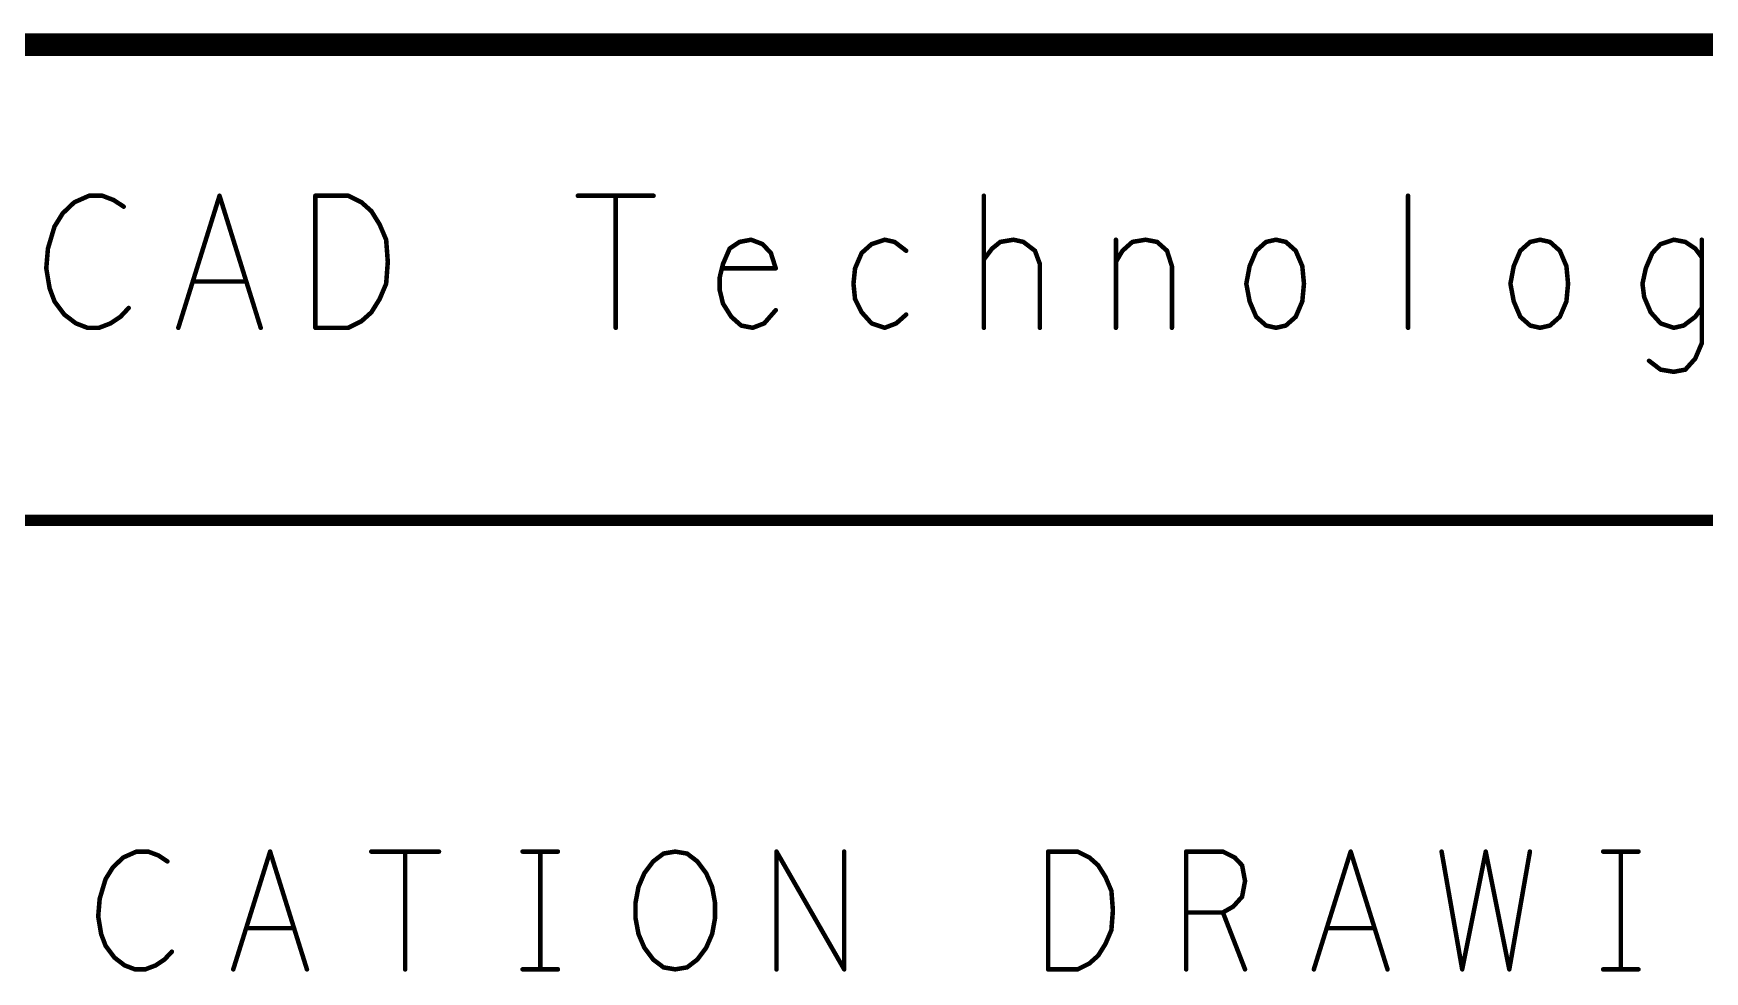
# Model space of a CAD drawing. Extents: x -18 to 16.1, y -6.6 to 15.5.
# Drawn here: x 11.669 to 13.884, y -4.775 to -3.532 of the extents above; entities that cross this region are included whole.
import ezdxf

# ---------------------------------------------------------------- set-up
doc = ezdxf.new("R2010")
doc.units = 0
doc.layers.get('0').update_dxf_attribs({"linetype": 'CONTINUOUS'})
doc.layers.add('FAB', color=13, linetype='CONTINUOUS')

# ---------------------------------------------------------------- blocks, each defined once
blk = doc.blocks.new('ROUND_1')
at = {"const_width": 0.003}
blk.add_lwpolyline([(-0.0015, 0, 1), (0.0015, 0, 1)], format="xyb", close=True, dxfattribs=at)

msp = doc.modelspace()

# ---------------------------------------------------------------- linework, layer by layer
at = {"layer": 'FAB'}
for points, const_width in [([(9.9301, -3.5473), (15.0501, -3.5473)], 0.03), ([(11.7231, -3.756), (11.7078, -3.7706)], 0.006), ([(11.7428, -3.7473), (11.7231, -3.756)], 0.006), ([(11.7602, -3.7473), (11.7428, -3.7473)], 0.006), ([(11.7755, -3.7531), (11.7602, -3.7473)], 0.006), ([(11.7886, -3.7618), (11.7755, -3.7531)], 0.006), ([(11.861, -3.9223), (11.9156, -3.7473)], 0.006), ([(11.9156, -3.7473), (11.9702, -3.9223)], 0.006), ([(12.0426, -3.9223), (12.0426, -3.7473)], 0.006), ([(12.0426, -3.7473), (12.0862, -3.7473)], 0.006), ([(12.0862, -3.7473), (12.1037, -3.756)], 0.006), ([(12.1037, -3.756), (12.1168, -3.7677)], 0.006), ([(12.1168, -3.7677), (12.1277, -3.7852)], 0.006), ([(12.3904, -3.7473), (12.4908, -3.7473)], 0.006), ([(12.4406, -3.7473), (12.4406, -3.9223)], 0.006), ([(12.9285, -3.9223), (12.9285, -3.7473)], 0.006), ([(13.4906, -3.9223), (13.4906, -3.7473)], 0.006), ([(11.6969, -3.7881), (11.6882, -3.8173)], 0.006), ([(11.7078, -3.7706), (11.6969, -3.7881)], 0.006), ([(12.1277, -3.7852), (12.1364, -3.8056)], 0.006), ([(12.1364, -3.8056), (12.1386, -3.8348)], 0.006), ([(12.6047, -3.8085), (12.5916, -3.8173)], 0.006), ([(12.62, -3.8056), (12.6047, -3.8085)], 0.006), ([(12.6352, -3.8114), (12.62, -3.8056)], 0.006), ([(12.6462, -3.8231), (12.6352, -3.8114)], 0.006), ([(12.7797, -3.8114), (12.7666, -3.8231)], 0.006), ([(12.7971, -3.8056), (12.7797, -3.8114)], 0.006), ([(12.8102, -3.8085), (12.7971, -3.8056)], 0.006), ([(12.8255, -3.8202), (12.8102, -3.8085)], 0.006), ([(12.9394, -3.8173), (12.9503, -3.8085)], 0.006), ([(12.9503, -3.8085), (12.9678, -3.8056)], 0.006), ([(12.9678, -3.8056), (12.9809, -3.8085)], 0.006), ([(12.9809, -3.8085), (12.9962, -3.8202)], 0.006), ([(13.1035, -3.9223), (13.1035, -3.8056)], 0.006), ([(13.1122, -3.8202), (13.1253, -3.8085)], 0.006), ([(13.1253, -3.8085), (13.1428, -3.8056)], 0.006), ([(13.1428, -3.8056), (13.1581, -3.8085)], 0.006), ([(13.1581, -3.8085), (13.1712, -3.8202)], 0.006), ([(13.2894, -3.8202), (13.3025, -3.8085)], 0.006), ([(13.3025, -3.8085), (13.3156, -3.8056)], 0.006), ([(13.3156, -3.8056), (13.3287, -3.8085)], 0.006), ([(13.3287, -3.8085), (13.3418, -3.8202)], 0.006), ([(13.6394, -3.8202), (13.6525, -3.8085)], 0.006), ([(13.6525, -3.8085), (13.6656, -3.8056)], 0.006), ([(13.6656, -3.8056), (13.6787, -3.8085)], 0.006), ([(13.6787, -3.8085), (13.6918, -3.8202)], 0.006), ([(13.8253, -3.8114), (13.8144, -3.8231)], 0.006), ([(13.8428, -3.8056), (13.8253, -3.8114)], 0.006), ([(13.8581, -3.8085), (13.8428, -3.8056)], 0.006), ([(13.8712, -3.8173), (13.8581, -3.8085)], 0.006), ([(13.8799, -3.9427), (13.8799, -3.8056)], 0.006), ([(11.6882, -3.8173), (11.686, -3.8435)], 0.006), ([(12.5916, -3.8173), (12.5828, -3.8377)], 0.006), ([(12.6527, -3.8435), (12.6462, -3.8231)], 0.006), ([(12.7666, -3.8231), (12.7578, -3.8435)], 0.006), ([(12.9285, -3.8318), (12.9394, -3.8173)], 0.006), ([(12.9962, -3.8202), (13.0027, -3.8377)], 0.006), ([(13.1035, -3.8348), (13.1122, -3.8202)], 0.006), ([(13.1712, -3.8202), (13.1777, -3.8406)], 0.006), ([(13.2807, -3.8406), (13.2894, -3.8202)], 0.006), ([(13.3418, -3.8202), (13.3505, -3.8406)], 0.006), ([(13.6307, -3.8406), (13.6394, -3.8202)], 0.006), ([(13.6918, -3.8202), (13.7005, -3.8406)], 0.006), ([(13.8144, -3.8231), (13.8057, -3.8435)], 0.006), ([(13.8799, -3.8289), (13.8712, -3.8173)], 0.006), ([(11.686, -3.8435), (11.6904, -3.8698)], 0.006), ([(12.1386, -3.8348), (12.1364, -3.8639)], 0.006), ([(12.5828, -3.8377), (12.5785, -3.8552)], 0.006), ([(12.5785, -3.8552), (12.5785, -3.8727)], 0.006), ([(12.5828, -3.8435), (12.6527, -3.8435)], 0.006), ([(12.7578, -3.8435), (12.7557, -3.8639)], 0.006), ([(13.0027, -3.8377), (13.0027, -3.9223)], 0.006), ([(13.1777, -3.8406), (13.1777, -3.9223)], 0.006), ([(13.2763, -3.8639), (13.2807, -3.8406)], 0.006), ([(13.3505, -3.8406), (13.3527, -3.8639)], 0.006), ([(13.6263, -3.8639), (13.6307, -3.8406)], 0.006), ([(13.7005, -3.8406), (13.7027, -3.8639)], 0.006), ([(13.8057, -3.8435), (13.8013, -3.8639)], 0.006), ([(11.6904, -3.8698), (11.6969, -3.8873)], 0.006), ([(11.9505, -3.861), (11.8807, -3.861)], 0.006), ([(12.1364, -3.8639), (12.1277, -3.8843)], 0.006), ([(12.5785, -3.8727), (12.5828, -3.8902)], 0.006), ([(12.7557, -3.8639), (12.7578, -3.8843)], 0.006), ([(13.2807, -3.8873), (13.2763, -3.8639)], 0.006), ([(13.3527, -3.8639), (13.3505, -3.8873)], 0.006), ([(13.6307, -3.8873), (13.6263, -3.8639)], 0.006), ([(13.7027, -3.8639), (13.7005, -3.8873)], 0.006), ([(13.8013, -3.8639), (13.8035, -3.8814)], 0.006), ([(11.6969, -3.8873), (11.71, -3.9048)], 0.006), ([(11.7843, -3.9077), (11.7952, -3.896)], 0.006), ([(12.1277, -3.8843), (12.1168, -3.9018)], 0.006), ([(12.5828, -3.8902), (12.5938, -3.9077)], 0.006), ([(12.6374, -3.9164), (12.6527, -3.8989)], 0.006), ([(12.7578, -3.8843), (12.7666, -3.9018)], 0.006), ([(13.2894, -3.9077), (13.2807, -3.8873)], 0.006), ([(13.3505, -3.8873), (13.3418, -3.9077)], 0.006), ([(13.6394, -3.9077), (13.6307, -3.8873)], 0.006), ([(13.7005, -3.8873), (13.6918, -3.9077)], 0.006), ([(13.8035, -3.8814), (13.8122, -3.9018)], 0.006), ([(13.8712, -3.9077), (13.8799, -3.896)], 0.006), ([(11.71, -3.9048), (11.7253, -3.9164)], 0.006), ([(11.7253, -3.9164), (11.7406, -3.9223)], 0.006), ([(11.7406, -3.9223), (11.7559, -3.9223)], 0.006), ([(11.7559, -3.9223), (11.7712, -3.9164)], 0.006), ([(11.7712, -3.9164), (11.7843, -3.9077)], 0.006), ([(12.0862, -3.9223), (12.0426, -3.9223)], 0.006), ([(12.1037, -3.9135), (12.0862, -3.9223)], 0.006), ([(12.1168, -3.9018), (12.1037, -3.9135)], 0.006), ([(12.5938, -3.9077), (12.6069, -3.9193)], 0.006), ([(12.6069, -3.9193), (12.6221, -3.9223)], 0.006), ([(12.6221, -3.9223), (12.6374, -3.9164)], 0.006), ([(12.7666, -3.9018), (12.7797, -3.9164)], 0.006), ([(12.7797, -3.9164), (12.7971, -3.9223)], 0.006), ([(12.7971, -3.9223), (12.8124, -3.9164)], 0.006), ([(12.8124, -3.9164), (12.8255, -3.9048)], 0.006), ([(13.3025, -3.9193), (13.2894, -3.9077)], 0.006), ([(13.3156, -3.9223), (13.3025, -3.9193)], 0.006), ([(13.3287, -3.9193), (13.3156, -3.9223)], 0.006), ([(13.3418, -3.9077), (13.3287, -3.9193)], 0.006), ([(13.6525, -3.9193), (13.6394, -3.9077)], 0.006), ([(13.6656, -3.9223), (13.6525, -3.9193)], 0.006), ([(13.6787, -3.9193), (13.6656, -3.9223)], 0.006), ([(13.6918, -3.9077), (13.6787, -3.9193)], 0.006), ([(13.8122, -3.9018), (13.8253, -3.9164)], 0.006), ([(13.8253, -3.9164), (13.8428, -3.9223)], 0.006), ([(13.8428, -3.9223), (13.8559, -3.9193)], 0.006), ([(13.8559, -3.9193), (13.8712, -3.9077)], 0.006), ([(13.8712, -3.9631), (13.8799, -3.9427)], 0.006), ([(13.81, -3.966), (13.8253, -3.9777)], 0.006), ([(13.8581, -3.9777), (13.8712, -3.9631)], 0.006), ([(13.8253, -3.9777), (13.8428, -3.9806)], 0.006), ([(13.8428, -3.9806), (13.8581, -3.9777)], 0.006), ([(9.9301, -4.1773), (15.0501, -4.1773)], 0.015), ([(11.788, -4.6241), (11.7743, -4.6371)], 0.006), ([(11.8055, -4.6163), (11.788, -4.6241)], 0.006), ([(11.8211, -4.6163), (11.8055, -4.6163)], 0.006), ([(11.8348, -4.6215), (11.8211, -4.6163)], 0.006), ([(11.8465, -4.6293), (11.8348, -4.6215)], 0.006), ([(11.9338, -4.7723), (11.9826, -4.6163)], 0.006), ([(11.9826, -4.6163), (12.0314, -4.7723)], 0.006), ([(12.1167, -4.6163), (12.2064, -4.6163)], 0.006), ([(12.1616, -4.6163), (12.1616, -4.7723)], 0.006), ([(12.3172, -4.6163), (12.364, -4.6163)], 0.006), ([(12.3406, -4.6163), (12.3406, -4.7723)], 0.006), ([(12.4786, -4.6449), (12.4903, -4.6293)], 0.006), ([(12.4903, -4.6293), (12.504, -4.6189)], 0.006), ([(12.504, -4.6189), (12.5196, -4.6163)], 0.006), ([(12.5196, -4.6163), (12.5352, -4.6189)], 0.006), ([(12.5352, -4.6189), (12.5488, -4.6293)], 0.006), ([(12.5488, -4.6293), (12.5605, -4.6449)], 0.006), ([(12.6537, -4.7723), (12.6537, -4.6163)], 0.006), ([(12.6537, -4.6163), (12.7434, -4.7723)], 0.006), ([(12.7434, -4.7723), (12.7434, -4.6163)], 0.006), ([(13.0137, -4.7723), (13.0137, -4.6163)], 0.006), ([(13.0137, -4.6163), (13.0527, -4.6163)], 0.006), ([(13.0527, -4.6163), (13.0683, -4.6241)], 0.006), ([(13.0683, -4.6241), (13.08, -4.6345)], 0.006), ([(13.1966, -4.7723), (13.1966, -4.6163)], 0.006), ([(13.1966, -4.6163), (13.2453, -4.6163)], 0.006), ([(13.2453, -4.6163), (13.2609, -4.6241)], 0.006), ([(13.2609, -4.6241), (13.2707, -4.6345)], 0.006), ([(13.3658, -4.7723), (13.4146, -4.6163)], 0.006), ([(13.4146, -4.6163), (13.4634, -4.7723)], 0.006), ([(13.5351, -4.6163), (13.5624, -4.7723)], 0.006), ([(13.5624, -4.7723), (13.5936, -4.6163)], 0.006), ([(13.5936, -4.6163), (13.6248, -4.7723)], 0.006), ([(13.6248, -4.7723), (13.6521, -4.6163)], 0.006), ([(13.7492, -4.6163), (13.796, -4.6163)], 0.006), ([(13.7726, -4.6163), (13.7726, -4.7723)], 0.006), ([(11.7646, -4.6527), (11.7568, -4.6787)], 0.006), ([(11.7743, -4.6371), (11.7646, -4.6527)], 0.006), ([(12.4708, -4.6631), (12.4786, -4.6449)], 0.006), ([(12.5605, -4.6449), (12.5684, -4.6631)], 0.006), ([(13.08, -4.6345), (13.0897, -4.65)], 0.006), ([(13.0897, -4.65), (13.0975, -4.6683)], 0.006), ([(13.2707, -4.6345), (13.2746, -4.6553)], 0.006), ([(12.4669, -4.6839), (12.4708, -4.6631)], 0.006), ([(12.5684, -4.6631), (12.5722, -4.6839)], 0.006), ([(13.0975, -4.6683), (13.0995, -4.6943)], 0.006), ([(13.2746, -4.6553), (13.2707, -4.6761)], 0.006), ([(11.7568, -4.6787), (11.7548, -4.7021)], 0.006), ([(12.4669, -4.7047), (12.4669, -4.6839)], 0.006), ([(12.5722, -4.6839), (12.5722, -4.7047)], 0.006), ([(13.0995, -4.6943), (13.0975, -4.7203)], 0.006), ([(13.2453, -4.6969), (13.1966, -4.6969)], 0.006), ([(13.259, -4.6891), (13.2453, -4.6969)], 0.006), ([(13.2453, -4.6969), (13.2746, -4.7723)], 0.006), ([(13.2707, -4.6761), (13.259, -4.6891)], 0.006), ([(11.7548, -4.7021), (11.7587, -4.7255)], 0.006), ([(12.0138, -4.7177), (11.9514, -4.7177)], 0.006), ([(12.4708, -4.7255), (12.4669, -4.7047)], 0.006), ([(12.5722, -4.7047), (12.5684, -4.7255)], 0.006), ([(13.4458, -4.7177), (13.3834, -4.7177)], 0.006), ([(11.7587, -4.7255), (11.7646, -4.7411)], 0.006), ([(11.7646, -4.7411), (11.7763, -4.7567)], 0.006), ([(12.4786, -4.7437), (12.4708, -4.7255)], 0.006), ([(12.5684, -4.7255), (12.5605, -4.7437)], 0.006), ([(13.0897, -4.7385), (13.08, -4.7541)], 0.006), ([(13.0975, -4.7203), (13.0897, -4.7385)], 0.006), ([(11.7763, -4.7567), (11.7899, -4.7671)], 0.006), ([(11.8309, -4.7671), (11.8426, -4.7593)], 0.006), ([(11.8426, -4.7593), (11.8524, -4.7489)], 0.006), ([(12.4903, -4.7593), (12.4786, -4.7437)], 0.006), ([(12.504, -4.7697), (12.4903, -4.7593)], 0.006), ([(12.5488, -4.7593), (12.5352, -4.7697)], 0.006), ([(12.5605, -4.7437), (12.5488, -4.7593)], 0.006), ([(13.0683, -4.7645), (13.0527, -4.7723)], 0.006), ([(13.08, -4.7541), (13.0683, -4.7645)], 0.006), ([(11.7899, -4.7671), (11.8036, -4.7723)], 0.006), ([(11.8036, -4.7723), (11.8172, -4.7723)], 0.006), ([(11.8172, -4.7723), (11.8309, -4.7671)], 0.006), ([(12.3172, -4.7723), (12.364, -4.7723)], 0.006), ([(12.5196, -4.7723), (12.504, -4.7697)], 0.006), ([(12.5352, -4.7697), (12.5196, -4.7723)], 0.006), ([(13.0527, -4.7723), (13.0137, -4.7723)], 0.006), ([(13.7492, -4.7723), (13.796, -4.7723)], 0.006)]:
    msp.add_lwpolyline(points, dxfattribs=dict(at, const_width=const_width))

# ---------------------------------------------------------------- block references
for p in [(11.7231, -3.756), (11.7231, -3.756), (11.7428, -3.7473), (11.7428, -3.7473), (11.7602, -3.7473), (11.7602, -3.7473), (11.7755, -3.7531), (11.7755, -3.7531), (11.7886, -3.7618), (11.9156, -3.7473), (11.9156, -3.7473), (12.0426, -3.7473), (12.0426, -3.7473), (12.0862, -3.7473), (12.0862, -3.7473), (12.1037, -3.756), (12.1037, -3.756), (12.1168, -3.7677), (12.1168, -3.7677), (12.3904, -3.7473), (12.4406, -3.7473), (12.4908, -3.7473), (12.9285, -3.7473), (13.4906, -3.7473), (11.6969, -3.7881), (11.6969, -3.7881), (11.7078, -3.7706), (11.7078, -3.7706), (12.1277, -3.7852), (12.1277, -3.7852), (12.1364, -3.8056), (12.1364, -3.8056), (12.6047, -3.8085), (12.6047, -3.8085), (12.62, -3.8056), (12.62, -3.8056), (12.6352, -3.8114), (12.6352, -3.8114), (12.7797, -3.8114), (12.7797, -3.8114), (12.7971, -3.8056), (12.7971, -3.8056), (12.8102, -3.8085), (12.8102, -3.8085), (12.9503, -3.8085), (12.9503, -3.8085), (12.9678, -3.8056), (12.9678, -3.8056), (12.9809, -3.8085), (12.9809, -3.8085), (13.1035, -3.8056), (13.1253, -3.8085), (13.1253, -3.8085), (13.1428, -3.8056), (13.1428, -3.8056), (13.1581, -3.8085), (13.1581, -3.8085), (13.3025, -3.8085), (13.3025, -3.8085), (13.3156, -3.8056), (13.3156, -3.8056), (13.3287, -3.8085), (13.3287, -3.8085), (13.6525, -3.8085), (13.6525, -3.8085), (13.6656, -3.8056), (13.6656, -3.8056), (13.6787, -3.8085), (13.6787, -3.8085), (13.8253, -3.8114), (13.8253, -3.8114), (13.8428, -3.8056), (13.8428, -3.8056), (13.8581, -3.8085), (13.8581, -3.8085), (13.8799, -3.8056), (11.6882, -3.8173), (11.6882, -3.8173), (12.5916, -3.8173), (12.5916, -3.8173), (12.6462, -3.8231), (12.6462, -3.8231), (12.7666, -3.8231), (12.7666, -3.8231), (12.8255, -3.8202), (12.9285, -3.8318), (12.9394, -3.8173), (12.9394, -3.8173), (12.9962, -3.8202), (12.9962, -3.8202), (13.1122, -3.8202), (13.1122, -3.8202), (13.1712, -3.8202), (13.1712, -3.8202), (13.2894, -3.8202), (13.2894, -3.8202), (13.3418, -3.8202), (13.3418, -3.8202), (13.6394, -3.8202), (13.6394, -3.8202), (13.6918, -3.8202), (13.6918, -3.8202), (13.8144, -3.8231), (13.8144, -3.8231), (13.8712, -3.8173), (13.8712, -3.8173), (13.8799, -3.8289), (11.686, -3.8435), (11.686, -3.8435), (12.1386, -3.8348), (12.1386, -3.8348), (12.5785, -3.8552), (12.5785, -3.8552), (12.5828, -3.8377), (12.5828, -3.8377), (12.5828, -3.8435), (12.6527, -3.8435), (12.6527, -3.8435), (12.7578, -3.8435), (12.7578, -3.8435), (13.0027, -3.8377), (13.0027, -3.8377), (13.1035, -3.8348), (13.1777, -3.8406), (13.1777, -3.8406), (13.2807, -3.8406), (13.2807, -3.8406), (13.3505, -3.8406), (13.3505, -3.8406), (13.6307, -3.8406), (13.6307, -3.8406), (13.7005, -3.8406), (13.7005, -3.8406), (13.8057, -3.8435), (13.8057, -3.8435), (11.6904, -3.8698), (11.6904, -3.8698), (11.8807, -3.861), (11.9505, -3.861), (12.1364, -3.8639), (12.1364, -3.8639), (12.5785, -3.8727), (12.5785, -3.8727), (12.7557, -3.8639), (12.7557, -3.8639), (13.2763, -3.8639), (13.2763, -3.8639), (13.3527, -3.8639), (13.3527, -3.8639), (13.6263, -3.8639), (13.6263, -3.8639), (13.7027, -3.8639), (13.7027, -3.8639), (13.8013, -3.8639), (13.8013, -3.8639), (11.6969, -3.8873), (11.6969, -3.8873), (11.7952, -3.896), (12.1277, -3.8843), (12.1277, -3.8843), (12.5828, -3.8902), (12.5828, -3.8902), (12.6527, -3.8989), (12.7578, -3.8843), (12.7578, -3.8843), (13.2807, -3.8873), (13.2807, -3.8873), (13.3505, -3.8873), (13.3505, -3.8873), (13.6307, -3.8873), (13.6307, -3.8873), (13.7005, -3.8873), (13.7005, -3.8873), (13.8035, -3.8814), (13.8035, -3.8814), (13.8799, -3.896), (11.71, -3.9048), (11.71, -3.9048), (11.7253, -3.9164), (11.7253, -3.9164), (11.7406, -3.9223), (11.7406, -3.9223), (11.7559, -3.9223), (11.7559, -3.9223), (11.7712, -3.9164), (11.7712, -3.9164), (11.7843, -3.9077), (11.7843, -3.9077), (11.861, -3.9223), (11.9702, -3.9223), (12.0426, -3.9223), (12.0426, -3.9223), (12.0862, -3.9223), (12.0862, -3.9223), (12.1037, -3.9135), (12.1037, -3.9135), (12.1168, -3.9018), (12.1168, -3.9018), (12.4406, -3.9223), (12.5938, -3.9077), (12.5938, -3.9077), (12.6069, -3.9193), (12.6069, -3.9193), (12.6221, -3.9223), (12.6221, -3.9223), (12.6374, -3.9164), (12.6374, -3.9164), (12.7666, -3.9018), (12.7666, -3.9018), (12.7797, -3.9164), (12.7797, -3.9164), (12.7971, -3.9223), (12.7971, -3.9223), (12.8124, -3.9164), (12.8124, -3.9164), (12.8255, -3.9048), (12.9285, -3.9223), (13.0027, -3.9223), (13.1035, -3.9223), (13.1777, -3.9223), (13.2894, -3.9077), (13.2894, -3.9077), (13.3025, -3.9193), (13.3025, -3.9193), (13.3156, -3.9223), (13.3156, -3.9223), (13.3287, -3.9193), (13.3287, -3.9193), (13.3418, -3.9077), (13.3418, -3.9077), (13.4906, -3.9223), (13.6394, -3.9077), (13.6394, -3.9077), (13.6525, -3.9193), (13.6525, -3.9193), (13.6656, -3.9223), (13.6656, -3.9223), (13.6787, -3.9193), (13.6787, -3.9193), (13.6918, -3.9077), (13.6918, -3.9077), (13.8122, -3.9018), (13.8122, -3.9018), (13.8253, -3.9164), (13.8253, -3.9164), (13.8428, -3.9223), (13.8428, -3.9223), (13.8559, -3.9193), (13.8559, -3.9193), (13.8712, -3.9077), (13.8712, -3.9077), (13.8799, -3.9427), (13.8799, -3.9427), (13.81, -3.966), (13.8712, -3.9631), (13.8712, -3.9631), (13.8253, -3.9777), (13.8253, -3.9777), (13.8428, -3.9806), (13.8428, -3.9806), (13.8581, -3.9777), (13.8581, -3.9777), (11.788, -4.6241), (11.788, -4.6241), (11.8055, -4.6163), (11.8055, -4.6163), (11.8211, -4.6163), (11.8211, -4.6163), (11.8348, -4.6215), (11.8348, -4.6215), (11.8465, -4.6293), (11.9826, -4.6163), (11.9826, -4.6163), (12.1167, -4.6163), (12.1616, -4.6163), (12.2064, -4.6163), (12.3172, -4.6163), (12.3406, -4.6163), (12.364, -4.6163), (12.4903, -4.6293), (12.4903, -4.6293), (12.504, -4.6189), (12.504, -4.6189), (12.5196, -4.6163), (12.5196, -4.6163), (12.5352, -4.6189), (12.5352, -4.6189), (12.5488, -4.6293), (12.5488, -4.6293), (12.6537, -4.6163), (12.6537, -4.6163), (12.7434, -4.6163), (13.0137, -4.6163), (13.0137, -4.6163), (13.0527, -4.6163), (13.0527, -4.6163), (13.0683, -4.6241), (13.0683, -4.6241), (13.1966, -4.6163), (13.1966, -4.6163), (13.2453, -4.6163), (13.2453, -4.6163), (13.2609, -4.6241), (13.2609, -4.6241), (13.4146, -4.6163), (13.4146, -4.6163), (13.5351, -4.6163), (13.5936, -4.6163), (13.5936, -4.6163), (13.6521, -4.6163), (13.7492, -4.6163), (13.7726, -4.6163), (13.796, -4.6163), (11.7646, -4.6527), (11.7646, -4.6527), (11.7743, -4.6371), (11.7743, -4.6371), (12.4786, -4.6449), (12.4786, -4.6449), (12.5605, -4.6449), (12.5605, -4.6449), (13.08, -4.6345), (13.08, -4.6345), (13.0897, -4.65), (13.0897, -4.65), (13.2707, -4.6345), (13.2707, -4.6345), (12.4708, -4.6631), (12.4708, -4.6631), (12.5684, -4.6631), (12.5684, -4.6631), (13.0975, -4.6683), (13.0975, -4.6683), (13.2746, -4.6553), (13.2746, -4.6553), (11.7568, -4.6787), (11.7568, -4.6787), (12.4669, -4.6839), (12.4669, -4.6839), (12.5722, -4.6839), (12.5722, -4.6839), (13.0995, -4.6943), (13.0995, -4.6943), (13.1966, -4.6969), (13.2453, -4.6969), (13.2453, -4.6969), (13.2453, -4.6969), (13.259, -4.6891), (13.259, -4.6891), (13.2707, -4.6761), (13.2707, -4.6761), (11.7548, -4.7021), (11.7548, -4.7021), (11.9514, -4.7177), (12.0138, -4.7177), (12.4669, -4.7047), (12.4669, -4.7047), (12.5722, -4.7047), (12.5722, -4.7047), (13.3834, -4.7177), (13.4458, -4.7177), (11.7587, -4.7255), (11.7587, -4.7255), (11.7646, -4.7411), (11.7646, -4.7411), (12.4708, -4.7255), (12.4708, -4.7255), (12.5684, -4.7255), (12.5684, -4.7255), (13.0897, -4.7385), (13.0897, -4.7385), (13.0975, -4.7203), (13.0975, -4.7203), (11.7763, -4.7567), (11.7763, -4.7567), (11.8426, -4.7593), (11.8426, -4.7593), (11.8524, -4.7489), (12.4786, -4.7437), (12.4786, -4.7437), (12.4903, -4.7593), (12.4903, -4.7593), (12.5488, -4.7593), (12.5488, -4.7593), (12.5605, -4.7437), (12.5605, -4.7437), (13.0683, -4.7645), (13.0683, -4.7645), (13.08, -4.7541), (13.08, -4.7541), (11.7899, -4.7671), (11.7899, -4.7671), (11.8036, -4.7723), (11.8036, -4.7723), (11.8172, -4.7723), (11.8172, -4.7723), (11.8309, -4.7671), (11.8309, -4.7671), (11.9338, -4.7723), (12.0314, -4.7723), (12.1616, -4.7723), (12.3172, -4.7723), (12.3406, -4.7723), (12.364, -4.7723), (12.504, -4.7697), (12.504, -4.7697), (12.5196, -4.7723), (12.5196, -4.7723), (12.5352, -4.7697), (12.5352, -4.7697), (12.6537, -4.7723), (12.7434, -4.7723), (12.7434, -4.7723), (13.0137, -4.7723), (13.0137, -4.7723), (13.0527, -4.7723), (13.0527, -4.7723), (13.1966, -4.7723), (13.2746, -4.7723), (13.3658, -4.7723), (13.4634, -4.7723), (13.5624, -4.7723), (13.5624, -4.7723), (13.6248, -4.7723), (13.6248, -4.7723), (13.7492, -4.7723), (13.7726, -4.7723), (13.796, -4.7723)]:
    msp.add_blockref('ROUND_1', p, dxfattribs=at)

doc.saveas('drawing.dxf')
